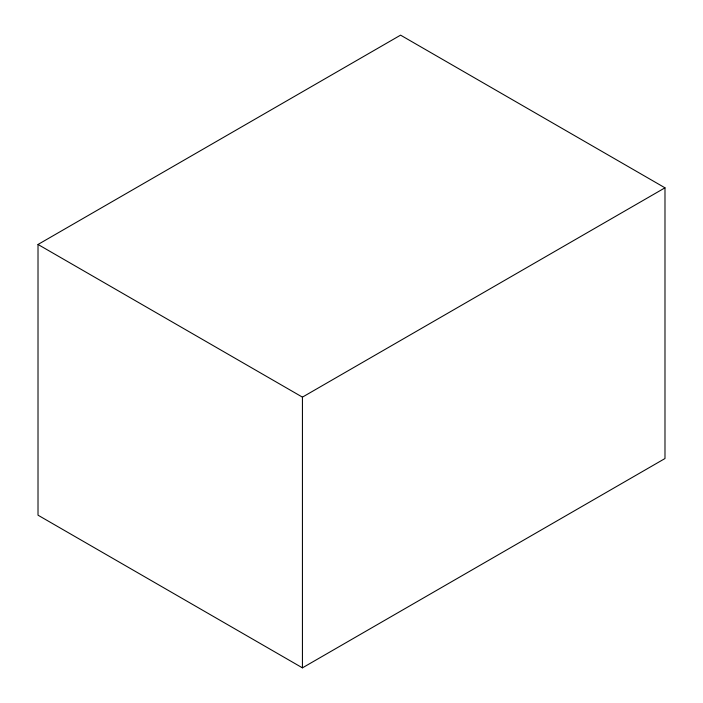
<?xml version="1.0" encoding="UTF-8"?>
<svg xmlns="http://www.w3.org/2000/svg" width="703" height="703" viewBox="0 0 703 703"><rect width="100%" height="100%" fill="white"/><g stroke="black" fill="none" stroke-linecap="round" stroke-linejoin="round"><path stroke-width="1.05" d="M38.015 244.468L400.569 35.15L664.985 187.815L664.985 458.532L302.431 667.85L38.015 515.185L38.015 244.468L302.431 397.133L664.985 187.815M302.431 397.133L302.431 667.85"/></g></svg>
